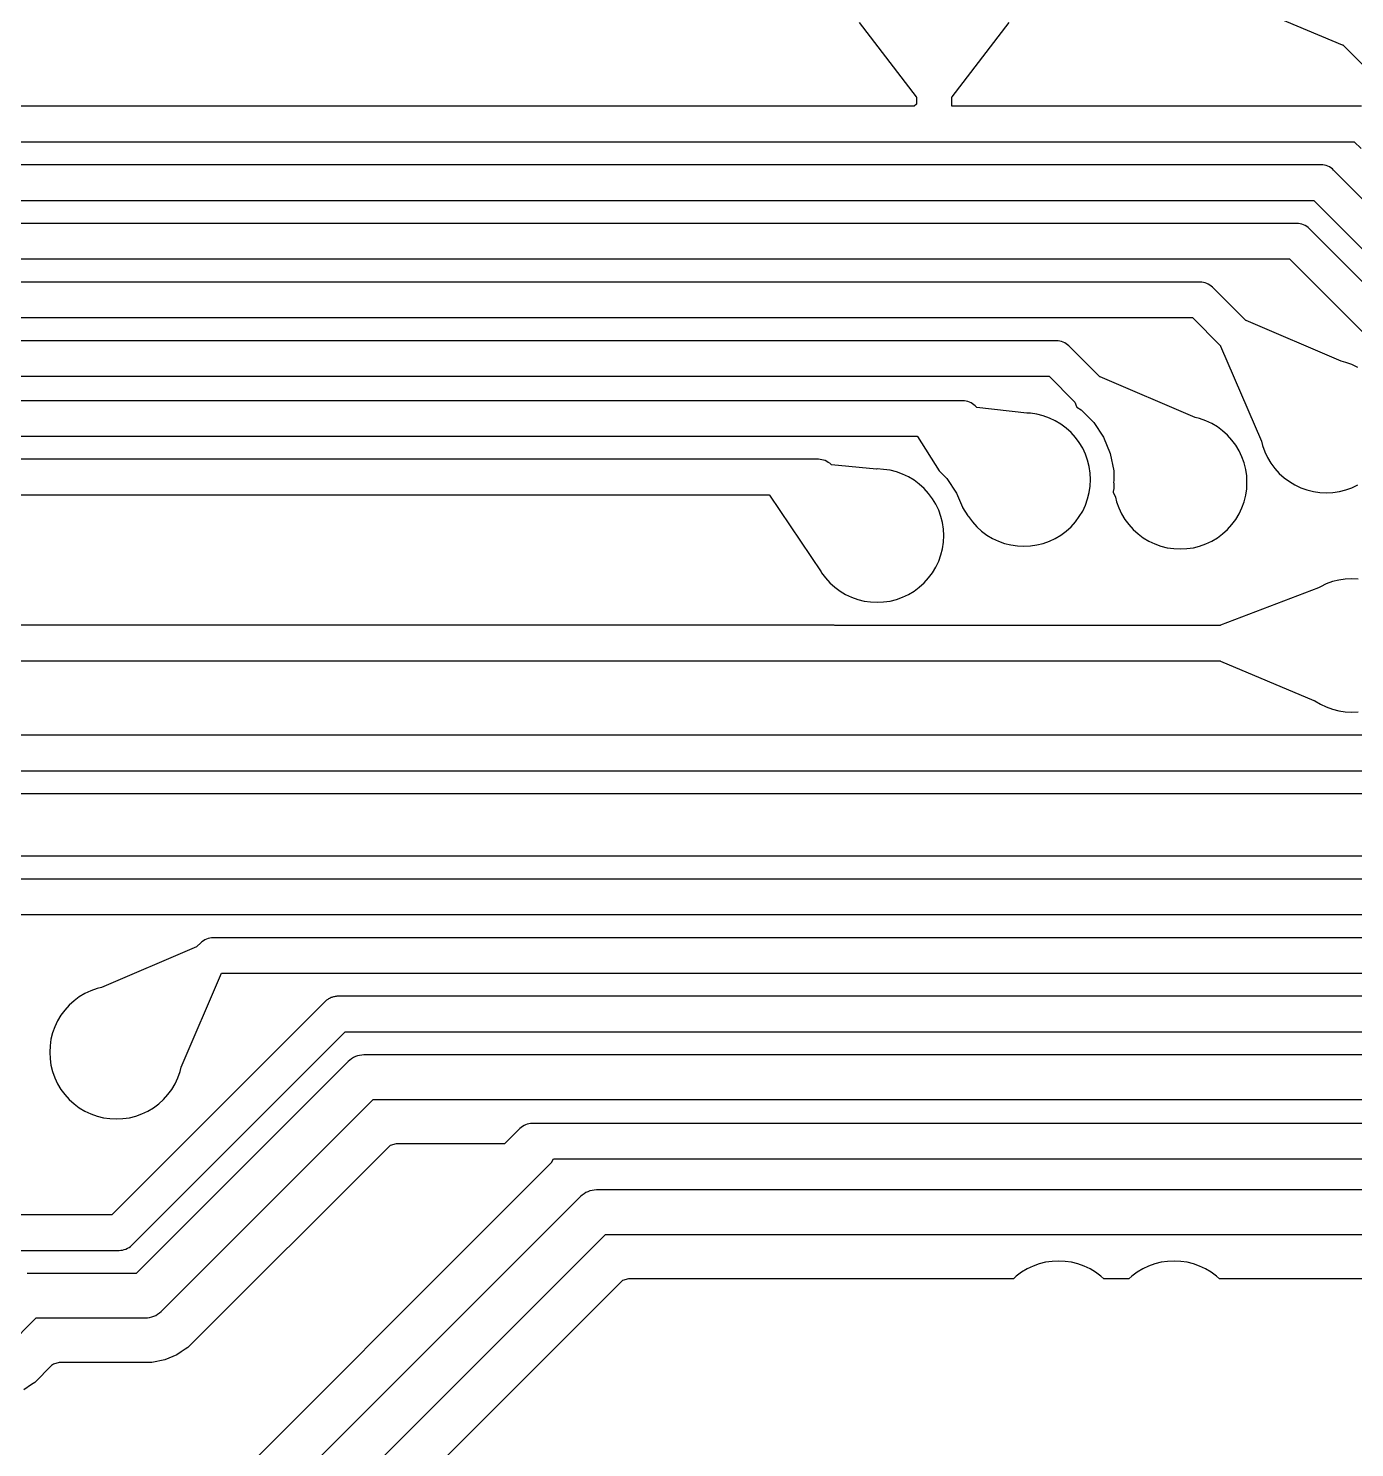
# Model space of a CAD drawing. Header units: metres. Extents: x 0.3 to 99.7, y 0.3 to 59.7.
# Drawn here: x 50.61 to 65.53, y 21.55 to 37.53 of the extents above; entities that cross this region are included whole.
import ezdxf

# ---------------------------------------------------------------- set-up
doc = ezdxf.new("R2010")
doc.units = ezdxf.units.M

msp = doc.modelspace()

# ---------------------------------------------------------------- linework, layer by layer
for points in [[(64.255, 37.818), (65.392, 37.341), (65.396, 37.341), (65.396, 37.341), (65.396, 37.341), (65.396, 37.341), (65.396, 37.341), (65.396, 37.341), (65.396, 37.341), (65.396, 37.341), (65.396, 37.341), (65.396, 37.341), (65.396, 37.341), (65.396, 37.341), (65.396, 37.341), (65.396, 37.341), (65.396, 37.341), (65.396, 37.341), (65.396, 37.341), (65.396, 37.341), (65.879, 36.859)], [(59.956, 37.593), (60.596, 36.755), (60.6, 36.753), (60.6, 36.753), (60.6, 36.753), (60.6, 36.753), (60.6, 36.753), (60.6, 36.753), (60.6, 36.753), (60.6, 36.753), (60.6, 36.753), (60.6, 36.753), (60.6, 36.753), (60.6, 36.753), (60.6, 36.753), (60.6, 36.753), (60.6, 36.753), (60.6, 36.753), (60.6, 36.753), (60.6, 36.753), (60.6, 36.753), (60.6, 36.753), (60.6, 36.753), (60.6, 36.753), (60.6, 36.753), (60.6, 36.753), (60.6, 36.673), (60.6, 36.673), (60.6, 36.673), (60.6, 36.673), (60.6, 36.673), (60.6, 36.673), (60.6, 36.673), (60.6, 36.673), (60.6, 36.673), (60.6, 36.673), (60.6, 36.673), (60.6, 36.673), (60.6, 36.673), (60.6, 36.673), (60.6, 36.673), (60.6, 36.673), (60.6, 36.673), (60.6, 36.673), (60.577, 36.65), (60.577, 36.65), (60.577, 36.65), (60.577, 36.65), (60.577, 36.65), (60.577, 36.65), (60.577, 36.65), (60.577, 36.65), (60.577, 36.65), (60.577, 36.65), (60.577, 36.65), (60.577, 36.65), (60.577, 36.65), (60.577, 36.65), (60.577, 36.65), (60.577, 36.65), (60.577, 36.65), (60.577, 36.65), (50.033, 36.65)], [(65.609, 36.65), (61, 36.65), (61, 36.65), (61, 36.65), (61, 36.65), (61, 36.65), (61, 36.65), (61, 36.65), (61, 36.65), (61, 36.65), (61, 36.65), (61, 36.65), (61, 36.65), (61, 36.65), (61, 36.65), (61, 36.65), (61, 36.65), (61, 36.65), (61, 36.65), (61, 36.65), (61, 36.65), (61, 36.65), (61, 36.65), (61, 36.65), (61, 36.65), (61, 36.65), (61, 36.65), (61, 36.65), (61, 36.65), (61, 36.65), (61, 36.65), (61, 36.65), (61, 36.65), (61, 36.65), (61, 36.65), (61, 36.752), (61, 36.752), (61, 36.752), (61, 36.752), (61, 36.752), (61, 36.752), (61, 36.752), (61, 36.752), (61, 36.752), (61, 36.752), (61, 36.752), (61, 36.752), (61, 36.752), (61, 36.752), (61, 36.752), (61, 36.752), (61, 36.752), (61, 36.752), (61, 36.752), (61, 36.752), (61, 36.752), (61, 36.752), (61, 36.752), (61, 36.752), (61, 36.752), (61, 36.752), (61.002, 36.753), (61.004, 36.755), (61.644, 37.593)], [(49.95, 36.25), (65.526, 36.25), (65.526, 36.25), (65.526, 36.25), (65.526, 36.25), (65.526, 36.25), (65.526, 36.25), (65.526, 36.25), (65.526, 36.25), (65.526, 36.25), (65.526, 36.25), (65.526, 36.25), (65.526, 36.25), (65.526, 36.25), (65.526, 36.25), (65.526, 36.25), (65.526, 36.25), (65.526, 36.25), (65.526, 36.25), (65.604, 36.172)], [(68.145, 33.081), (65.294, 35.931), (65.28, 35.945), (65.264, 35.956), (65.247, 35.966), (65.229, 35.975), (65.211, 35.981), (65.192, 35.986), (65.172, 35.989), (65.153, 35.99), (48.453, 35.99)], [(48.37, 35.59), (65.07, 35.59), (65.07, 35.59), (65.07, 35.59), (65.07, 35.59), (65.07, 35.59), (65.07, 35.59), (65.07, 35.59), (65.07, 35.59), (65.07, 35.59), (65.07, 35.59), (65.07, 35.59), (65.07, 35.59), (65.07, 35.59), (65.07, 35.59), (65.07, 35.59), (65.07, 35.59), (65.07, 35.59), (65.07, 35.59), (67.804, 32.856)], [(66.863, 33.429), (65.021, 35.271), (65.006, 35.285), (64.991, 35.296), (64.974, 35.306), (64.956, 35.315), (64.937, 35.321), (64.918, 35.326), (64.899, 35.329), (64.879, 35.33), (46.573, 35.33)], [(46.49, 34.93), (64.797, 34.93), (64.797, 34.93), (64.797, 34.93), (64.797, 34.93), (64.797, 34.93), (64.797, 34.93), (64.797, 34.93), (64.797, 34.93), (64.797, 34.93), (64.797, 34.93), (64.797, 34.93), (64.797, 34.93), (64.797, 34.93), (64.797, 34.93), (64.797, 34.93), (64.797, 34.93), (64.797, 34.93), (64.797, 34.93), (66.522, 33.205)], [(65.38, 33.778), (65.38, 33.778), (65.38, 33.778), (65.38, 33.778), (65.38, 33.778), (65.38, 33.778), (64.31, 34.236), (64.306, 34.237), (64.306, 34.237), (64.306, 34.237), (64.306, 34.237), (64.306, 34.237), (64.306, 34.237), (64.306, 34.237), (64.306, 34.237), (64.306, 34.237), (64.306, 34.237), (64.306, 34.237), (64.306, 34.237), (64.306, 34.237), (64.306, 34.237), (64.306, 34.237), (64.306, 34.237), (64.306, 34.237), (64.306, 34.237), (63.931, 34.611), (63.917, 34.625), (63.901, 34.636), (63.884, 34.646), (63.866, 34.655), (63.848, 34.661), (63.829, 34.666), (63.81, 34.669), (63.79, 34.67), (45.646, 34.67)], [(45.564, 34.27), (63.707, 34.27), (63.707, 34.27), (63.707, 34.27), (63.707, 34.27), (63.707, 34.27), (63.707, 34.27), (63.707, 34.27), (63.707, 34.27), (63.707, 34.27), (63.707, 34.27), (63.707, 34.27), (63.707, 34.27), (63.707, 34.27), (63.707, 34.27), (63.707, 34.27), (63.707, 34.27), (63.707, 34.27), (63.707, 34.27), (64.023, 33.954), (64.023, 33.954), (64.023, 33.954), (64.023, 33.954), (64.023, 33.954), (64.023, 33.954), (64.023, 33.954), (64.023, 33.954), (64.023, 33.954), (64.023, 33.954), (64.023, 33.954), (64.023, 33.954), (64.023, 33.954), (64.023, 33.954), (64.023, 33.954), (64.023, 33.954), (64.023, 33.954), (64.023, 33.954), (64.023, 33.954), (64.023, 33.954), (64.023, 33.954), (64.023, 33.954), (64.023, 33.954), (64.023, 33.954), (64.023, 33.954), (64.023, 33.954), (64.022, 33.954), (64.023, 33.949), (64.482, 32.879), (64.482, 32.879), (64.482, 32.879), (64.482, 32.879), (64.482, 32.879), (64.482, 32.879), (64.494, 32.83), (64.519, 32.761), (64.551, 32.694), (64.589, 32.631), (64.632, 32.572), (64.682, 32.517), (64.736, 32.468), (64.796, 32.424), (64.859, 32.386), (64.925, 32.355), (64.994, 32.33), (65.066, 32.312), (65.139, 32.301), (65.212, 32.298), (65.286, 32.301), (65.359, 32.312), (65.43, 32.33), (65.499, 32.355), (65.566, 32.386)], [(63.738, 33.146), (63.738, 33.146), (63.738, 33.146), (63.738, 33.146), (63.738, 33.146), (63.738, 33.146), (62.668, 33.605), (62.664, 33.605), (62.664, 33.605), (62.664, 33.605), (62.664, 33.605), (62.664, 33.605), (62.664, 33.605), (62.664, 33.605), (62.664, 33.605), (62.664, 33.605), (62.664, 33.605), (62.664, 33.605), (62.664, 33.605), (62.664, 33.605), (62.664, 33.605), (62.664, 33.605), (62.664, 33.605), (62.664, 33.605), (62.664, 33.605), (62.317, 33.951), (62.302, 33.965), (62.287, 33.976), (62.27, 33.986), (62.252, 33.995), (62.234, 34.001), (62.214, 34.006), (62.195, 34.009), (62.175, 34.01), (45.373, 34.01)], [(65.566, 33.709), (65.499, 33.741), (65.43, 33.765), (65.38, 33.778)], [(45.29, 33.61), (62.093, 33.61), (62.093, 33.61), (62.093, 33.61), (62.093, 33.61), (62.093, 33.61), (62.093, 33.61), (62.093, 33.61), (62.093, 33.61), (62.093, 33.61), (62.093, 33.61), (62.093, 33.61), (62.093, 33.61), (62.093, 33.61), (62.093, 33.61), (62.093, 33.61), (62.093, 33.61), (62.093, 33.61), (62.093, 33.61), (62.38, 33.323), (62.38, 33.323), (62.38, 33.323), (62.38, 33.323), (62.38, 33.323), (62.38, 33.323), (62.38, 33.323), (62.38, 33.323), (62.38, 33.323), (62.38, 33.323), (62.38, 33.323), (62.38, 33.323), (62.38, 33.323), (62.38, 33.323), (62.38, 33.323), (62.38, 33.323), (62.38, 33.323), (62.38, 33.323), (62.38, 33.323), (62.38, 33.323), (62.38, 33.323), (62.38, 33.323), (62.38, 33.323), (62.38, 33.323), (62.38, 33.323), (62.38, 33.323), (62.38, 33.322), (62.381, 33.318), (62.402, 33.268), (62.406, 33.263), (62.454, 33.231), (62.454, 33.231), (62.454, 33.231), (62.454, 33.231), (62.454, 33.231), (62.454, 33.231), (62.454, 33.231), (62.454, 33.231), (62.595, 33.091), (62.595, 33.091), (62.595, 33.091), (62.595, 33.091), (62.595, 33.091), (62.595, 33.091), (62.595, 33.091), (62.595, 33.091), (62.705, 32.925), (62.705, 32.925), (62.705, 32.925), (62.705, 32.925), (62.705, 32.925), (62.705, 32.925), (62.705, 32.925), (62.705, 32.925), (62.781, 32.741), (62.781, 32.741), (62.781, 32.741), (62.781, 32.741), (62.781, 32.741), (62.781, 32.741), (62.82, 32.546), (62.82, 32.546), (62.82, 32.546), (62.82, 32.546), (62.82, 32.546), (62.82, 32.546), (62.82, 32.431), (62.82, 32.431), (62.82, 32.431), (62.82, 32.431), (62.819, 32.416), (62.82, 32.4), (62.82, 32.4), (62.82, 32.4), (62.82, 32.4), (62.82, 32.347), (62.82, 32.347), (62.82, 32.347), (62.82, 32.347), (62.82, 32.347), (62.82, 32.347), (62.814, 32.313), (62.814, 32.306), (62.839, 32.248), (62.839, 32.248), (62.839, 32.248), (62.839, 32.248), (62.839, 32.248), (62.839, 32.248), (62.852, 32.198), (62.877, 32.129), (62.908, 32.062), (62.946, 31.999), (62.99, 31.94), (63.039, 31.886), (63.094, 31.836), (63.153, 31.792), (63.216, 31.754), (63.282, 31.723), (63.352, 31.698), (63.423, 31.68), (63.496, 31.67), (63.569, 31.666), (63.643, 31.67), (63.716, 31.68), (63.787, 31.698), (63.857, 31.723), (63.923, 31.754), (63.986, 31.792), (64.045, 31.836), (64.1, 31.886), (64.149, 31.94), (64.193, 31.999), (64.231, 32.062), (64.262, 32.129), (64.287, 32.198), (64.305, 32.27), (64.316, 32.342), (64.319, 32.416), (64.316, 32.489), (64.305, 32.562), (64.287, 32.634), (64.262, 32.703), (64.231, 32.769), (64.193, 32.833), (64.149, 32.892), (64.1, 32.946), (64.045, 32.996), (63.986, 33.04), (63.923, 33.077), (63.857, 33.109), (63.787, 33.134), (63.738, 33.146)], [(45.032, 32.935), (60.61, 32.935), (60.61, 32.935), (60.61, 32.935), (60.61, 32.935), (60.61, 32.935), (60.61, 32.935), (60.61, 32.935), (60.61, 32.935), (60.61, 32.935), (60.61, 32.935), (60.61, 32.935), (60.61, 32.935), (60.61, 32.935), (60.61, 32.935), (60.61, 32.935), (60.61, 32.935), (60.61, 32.935), (60.61, 32.935), (60.61, 32.935), (60.61, 32.935), (60.61, 32.935), (60.61, 32.935), (60.61, 32.935), (60.61, 32.935), (60.61, 32.935), (60.61, 32.935), (60.61, 32.935), (60.61, 32.935), (60.611, 32.932), (60.858, 32.544), (60.86, 32.542), (60.943, 32.46), (60.943, 32.46), (60.943, 32.46), (60.943, 32.46), (60.943, 32.46), (60.943, 32.46), (60.943, 32.46), (60.943, 32.46), (61.053, 32.294), (61.053, 32.294), (61.053, 32.294), (61.053, 32.294), (61.053, 32.294), (61.053, 32.294), (61.053, 32.294), (61.053, 32.294), (61.053, 32.294), (61.053, 32.294), (61.053, 32.294), (61.064, 32.269), (61.119, 32.136), (61.12, 32.134), (61.18, 32.04), (61.18, 32.039), (61.18, 32.039), (61.18, 32.039), (61.18, 32.039), (61.18, 32.039), (61.18, 32.039), (61.18, 32.039), (61.18, 32.039), (61.18, 32.039), (61.18, 32.039), (61.186, 32.03), (61.23, 31.971), (61.279, 31.916), (61.334, 31.867), (61.393, 31.823), (61.456, 31.785), (61.523, 31.754), (61.592, 31.729), (61.663, 31.711), (61.736, 31.7), (61.81, 31.696), (61.883, 31.7), (61.956, 31.711), (62.027, 31.729), (62.097, 31.754), (62.163, 31.785), (62.226, 31.823), (62.286, 31.867), (62.34, 31.916), (62.39, 31.971), (62.433, 32.03), (62.471, 32.093), (62.503, 32.159), (62.527, 32.229), (62.545, 32.3), (62.556, 32.373), (62.56, 32.446), (62.556, 32.52), (62.545, 32.593), (62.527, 32.664), (62.503, 32.733), (62.471, 32.8), (62.433, 32.863), (62.39, 32.922), (62.34, 32.977), (62.286, 33.026), (62.226, 33.07), (62.163, 33.108), (62.097, 33.139), (62.027, 33.164), (61.956, 33.182), (61.883, 33.193), (61.844, 33.195), (61.844, 33.195), (61.844, 33.195), (61.844, 33.195), (61.28, 33.259), (61.28, 33.259), (61.28, 33.259), (61.28, 33.259), (61.28, 33.259), (61.28, 33.259), (61.28, 33.259), (61.28, 33.259), (61.28, 33.259), (61.28, 33.259), (61.28, 33.259), (61.28, 33.259), (61.28, 33.259), (61.28, 33.259), (61.28, 33.259), (61.28, 33.259), (61.263, 33.277)], [(61.263, 33.277), (61.248, 33.29), (61.232, 33.301), (61.215, 33.312), (61.198, 33.32), (61.179, 33.327), (61.16, 33.331), (61.141, 33.334), (61.121, 33.335), (45.115, 33.335)], [(44.758, 32.275), (58.946, 32.275), (58.946, 32.275), (58.946, 32.275), (58.946, 32.275), (58.946, 32.275), (58.946, 32.275), (58.946, 32.275), (58.946, 32.275), (58.946, 32.275), (58.946, 32.275), (58.946, 32.275), (58.946, 32.275), (58.946, 32.275), (58.946, 32.275), (58.946, 32.275), (58.946, 32.275), (58.946, 32.275), (58.946, 32.275), (58.946, 32.275), (58.946, 32.275), (58.946, 32.275), (58.946, 32.275), (58.946, 32.275), (58.946, 32.275), (58.946, 32.275), (58.946, 32.275), (58.946, 32.275), (58.946, 32.275), (58.947, 32.272), (59.528, 31.409), (59.529, 31.408), (59.529, 31.408), (59.529, 31.408), (59.529, 31.408), (59.529, 31.408), (59.529, 31.408), (59.529, 31.408), (59.529, 31.408), (59.529, 31.408), (59.529, 31.408), (59.529, 31.408), (59.529, 31.408), (59.534, 31.399), (59.578, 31.34), (59.627, 31.285), (59.682, 31.236), (59.741, 31.192), (59.804, 31.154), (59.871, 31.123), (59.94, 31.098), (60.011, 31.08), (60.084, 31.069), (60.158, 31.066), (60.231, 31.069), (60.304, 31.08), (60.375, 31.098), (60.445, 31.123), (60.511, 31.154), (60.574, 31.192), (60.633, 31.236), (60.688, 31.285), (60.737, 31.34), (60.781, 31.399), (60.819, 31.462), (60.851, 31.529), (60.875, 31.598), (60.893, 31.669), (60.904, 31.742), (60.908, 31.816), (60.904, 31.889), (60.893, 31.962), (60.875, 32.033), (60.851, 32.103), (60.819, 32.169), (60.781, 32.232), (60.737, 32.291), (60.688, 32.346), (60.633, 32.395), (60.574, 32.439), (60.511, 32.477), (60.445, 32.509), (60.375, 32.533), (60.304, 32.551), (60.231, 32.562), (60.158, 32.566), (60.15, 32.565), (60.15, 32.565), (60.15, 32.565), (60.15, 32.565), (59.645, 32.611), (59.645, 32.611), (59.645, 32.611), (59.645, 32.611), (59.645, 32.611), (59.645, 32.611), (59.645, 32.611), (59.645, 32.611), (59.645, 32.611), (59.645, 32.611), (59.645, 32.611), (59.645, 32.611), (59.645, 32.611), (59.645, 32.611), (59.645, 32.611), (59.645, 32.611), (59.64, 32.617)], [(59.64, 32.617), (59.625, 32.63), (59.609, 32.641), (59.592, 32.652), (59.575, 32.66), (59.556, 32.667), (59.537, 32.671), (59.518, 32.674), (59.498, 32.675), (44.841, 32.675)], [(65.572, 31.326), (65.498, 31.33), (65.425, 31.326), (65.352, 31.316), (65.28, 31.298), (65.211, 31.273), (65.145, 31.241), (65.123, 31.228), (65.123, 31.228), (65.123, 31.228), (65.123, 31.228), (65.123, 31.228), (65.123, 31.228), (64.02, 30.809), (64.017, 30.806), (64.017, 30.806), (64.017, 30.806), (64.017, 30.806), (64.017, 30.806), (64.017, 30.806), (64.017, 30.806), (64.017, 30.806), (64.017, 30.806), (64.017, 30.806), (64.017, 30.806), (64.017, 30.806), (64.017, 30.806), (64.017, 30.806), (64.017, 30.806), (64.017, 30.806), (64.017, 30.806), (64.017, 30.806), (59.681, 30.806), (59.681, 30.806), (59.681, 30.806), (59.681, 30.806), (59.681, 30.806), (59.681, 30.806), (59.674, 30.807), (59.654, 30.808), (49.539, 30.808)], [(48.892, 30.408), (59.629, 30.408), (59.629, 30.408), (59.629, 30.408), (59.629, 30.408), (59.629, 30.408), (59.629, 30.408), (59.637, 30.407), (59.656, 30.406), (64.016, 30.406), (64.016, 30.406), (64.016, 30.406), (64.016, 30.406), (64.016, 30.406), (64.016, 30.406), (64.016, 30.406), (64.016, 30.406), (64.016, 30.406), (64.016, 30.406), (64.016, 30.406), (64.016, 30.406), (64.016, 30.406), (64.016, 30.406), (64.016, 30.406), (64.016, 30.406), (64.016, 30.406), (64.016, 30.406), (64.016, 30.406), (64.016, 30.406), (64.016, 30.406), (64.016, 30.406), (64.016, 30.406), (64.016, 30.406), (64.016, 30.406), (64.016, 30.406), (64.016, 30.405), (64.02, 30.403), (65.073, 29.96), (65.077, 29.96)], [(65.077, 29.96), (65.077, 29.96), (65.077, 29.96), (65.077, 29.96), (65.077, 29.96), (65.077, 29.96), (65.077, 29.96), (65.077, 29.96), (65.077, 29.96), (65.077, 29.96), (65.077, 29.96), (65.077, 29.96), (65.077, 29.96), (65.077, 29.96), (65.082, 29.956), (65.145, 29.919), (65.211, 29.887), (65.28, 29.862), (65.352, 29.844), (65.425, 29.834), (65.498, 29.83), (65.572, 29.834)], [(68.425, 29.57), (48.175, 29.57)], [(48.092, 29.17), (68.508, 29.17)], [(68.699, 28.91), (47.901, 28.91)], [(47.756, 28.21), (68.844, 28.21)], [(69.096, 27.95), (47.504, 27.95)], [(47.421, 27.55), (69.179, 27.55)], [(69.37, 27.29), (52.69, 27.29), (52.67, 27.289), (52.651, 27.286), (52.632, 27.281), (52.613, 27.275), (52.596, 27.266), (52.579, 27.256), (52.563, 27.245), (52.549, 27.231), (52.507, 27.19), (52.507, 27.19), (52.507, 27.19), (52.507, 27.19), (52.507, 27.19), (52.507, 27.19), (52.507, 27.19), (52.507, 27.19), (52.507, 27.19), (52.507, 27.19), (52.507, 27.19), (52.507, 27.19), (52.507, 27.19), (52.507, 27.19), (52.507, 27.19), (52.507, 27.19), (52.507, 27.19), (52.507, 27.19), (52.507, 27.19), (52.507, 27.19), (52.507, 27.19), (52.507, 27.19), (52.507, 27.19), (52.507, 27.19), (52.507, 27.19), (52.507, 27.19), (52.506, 27.19), (52.502, 27.189), (51.432, 26.73), (51.432, 26.73), (51.432, 26.73), (51.432, 26.73), (51.432, 26.73), (51.432, 26.73), (51.382, 26.718), (51.313, 26.693), (51.246, 26.661), (51.183, 26.624), (51.124, 26.58), (51.07, 26.53), (51.02, 26.476), (50.976, 26.417), (50.939, 26.354), (50.907, 26.287), (50.882, 26.218), (50.864, 26.146), (50.854, 26.074), (50.85, 26), (50.854, 25.926), (50.864, 25.854), (50.882, 25.782), (50.907, 25.713), (50.939, 25.646), (50.976, 25.583), (51.02, 25.524), (51.07, 25.47), (51.124, 25.42), (51.183, 25.376), (51.246, 25.339), (51.313, 25.307), (51.382, 25.282), (51.454, 25.264), (51.526, 25.254), (51.6, 25.25), (51.674, 25.254), (51.746, 25.264), (51.818, 25.282), (51.887, 25.307), (51.954, 25.339), (52.017, 25.376), (52.076, 25.42), (52.13, 25.47), (52.18, 25.524), (52.224, 25.583), (52.261, 25.646), (52.293, 25.713), (52.318, 25.782), (52.33, 25.832), (52.33, 25.832), (52.33, 25.832), (52.33, 25.832), (52.33, 25.832), (52.33, 25.832), (52.784, 26.89), (52.784, 26.89), (52.784, 26.89), (52.784, 26.89), (52.784, 26.89), (52.784, 26.89), (52.784, 26.89), (52.784, 26.89), (52.784, 26.89), (52.784, 26.89), (52.784, 26.89), (52.784, 26.89), (52.784, 26.89), (52.784, 26.89), (52.784, 26.89), (52.784, 26.89), (52.784, 26.89), (52.784, 26.89), (52.784, 26.89), (52.784, 26.89), (52.784, 26.89), (52.784, 26.89), (52.784, 26.89), (52.784, 26.89), (52.784, 26.89), (52.784, 26.89), (69.453, 26.89)], [(69.643, 26.63), (54.091, 26.63), (54.082, 26.63), (54.072, 26.629), (54.072, 26.629), (54.072, 26.629), (54.072, 26.629), (54.072, 26.629), (54.072, 26.629), (54.062, 26.628), (54.052, 26.626), (54.052, 26.626), (54.052, 26.626), (54.052, 26.626), (54.052, 26.626), (54.052, 26.626), (54.043, 26.624), (54.033, 26.621), (54.033, 26.621), (54.033, 26.621), (54.033, 26.621), (54.033, 26.621), (54.033, 26.621), (54.024, 26.618), (54.015, 26.615), (54.015, 26.615), (54.015, 26.615), (54.015, 26.615), (54.015, 26.615), (54.015, 26.615), (54.006, 26.611), (53.997, 26.606), (53.997, 26.606), (53.997, 26.606), (53.997, 26.606), (53.997, 26.606), (53.997, 26.606), (53.988, 26.601), (53.98, 26.596), (53.98, 26.596), (53.98, 26.596), (53.98, 26.596), (53.98, 26.596), (53.98, 26.596), (53.972, 26.59), (53.964, 26.585), (53.964, 26.585), (53.964, 26.585), (53.964, 26.585), (53.964, 26.585), (53.964, 26.585), (53.957, 26.578), (53.95, 26.571), (51.548, 24.17), (51.548, 24.17), (51.548, 24.17), (51.548, 24.17), (51.548, 24.17), (51.548, 24.17), (51.548, 24.17), (51.548, 24.17), (51.548, 24.17), (51.548, 24.17), (51.548, 24.17), (51.548, 24.17), (51.548, 24.17), (51.548, 24.17), (51.548, 24.17), (51.548, 24.17), (51.548, 24.17), (51.548, 24.17), (50.301, 24.17)], [(50.384, 23.77), (51.631, 23.77), (51.651, 23.771), (51.67, 23.774), (51.689, 23.779), (51.708, 23.785), (51.726, 23.794), (51.742, 23.804), (51.758, 23.815), (51.773, 23.829), (54.174, 26.23), (54.174, 26.23), (54.174, 26.23), (54.174, 26.23), (54.174, 26.23), (54.174, 26.23), (54.174, 26.23), (54.174, 26.23), (54.174, 26.23), (54.174, 26.23), (54.174, 26.23), (54.174, 26.23), (54.174, 26.23), (54.174, 26.23), (54.174, 26.23), (54.174, 26.23), (54.174, 26.23), (54.174, 26.23), (69.726, 26.23)], [(69.916, 25.97), (54.385, 25.97), (54.361, 25.969), (54.336, 25.965), (54.313, 25.959), (54.29, 25.951), (54.267, 25.941), (54.246, 25.928), (54.227, 25.913), (54.208, 25.897), (51.822, 23.51), (51.822, 23.51), (51.822, 23.51), (51.822, 23.51), (51.822, 23.51), (51.822, 23.51), (51.822, 23.51), (51.822, 23.51), (51.822, 23.51), (51.822, 23.51), (51.822, 23.51), (51.822, 23.51), (51.822, 23.51), (51.822, 23.51), (51.822, 23.51), (51.822, 23.51), (51.822, 23.51), (51.822, 23.51), (50.596, 23.51)], [(50.379, 22.69), (50.699, 23.01), (50.699, 23.01), (50.699, 23.01), (50.699, 23.01), (50.699, 23.01), (50.699, 23.01), (50.699, 23.01), (50.699, 23.01), (50.699, 23.01), (50.699, 23.01), (50.699, 23.01), (50.699, 23.01), (50.699, 23.01), (50.699, 23.01), (50.699, 23.01), (50.699, 23.01), (50.699, 23.01), (50.699, 23.01), (51.925, 23.01), (51.95, 23.011), (51.974, 23.015), (51.998, 23.021), (52.021, 23.029), (52.043, 23.039), (52.064, 23.052), (52.084, 23.067), (52.102, 23.083), (54.489, 25.47), (54.489, 25.47), (54.489, 25.47), (54.489, 25.47), (54.489, 25.47), (54.489, 25.47), (54.489, 25.47), (54.489, 25.47), (54.489, 25.47), (54.489, 25.47), (54.489, 25.47), (54.489, 25.47), (54.489, 25.47), (54.489, 25.47), (54.489, 25.47), (54.489, 25.47), (54.489, 25.47), (54.489, 25.47), (70.02, 25.47)], [(70.561, 25.2), (56.28, 25.2), (56.26, 25.199), (56.241, 25.196), (56.222, 25.191), (56.203, 25.185), (56.186, 25.176), (56.169, 25.166), (56.153, 25.155), (56.139, 25.141), (55.967, 24.969), (55.967, 24.969), (55.967, 24.969), (55.967, 24.969), (55.967, 24.969), (55.967, 24.969), (55.967, 24.969), (55.967, 24.969), (55.967, 24.969), (55.967, 24.969), (55.967, 24.969), (55.967, 24.969), (55.967, 24.969), (55.967, 24.969), (55.967, 24.969), (55.967, 24.969), (55.967, 24.969), (55.967, 24.969), (54.748, 24.969), (54.68, 24.95), (54.66, 24.933), (52.404, 22.677), (52.404, 22.677), (52.404, 22.677), (52.404, 22.677), (52.404, 22.677), (52.404, 22.677), (52.374, 22.657), (52.33, 22.628), (52.281, 22.595), (52.281, 22.595), (52.281, 22.595), (52.281, 22.595), (52.281, 22.595), (52.281, 22.595), (52.281, 22.595), (52.281, 22.595), (52.281, 22.595), (52.281, 22.595), (52.281, 22.595), (52.281, 22.595), (52.281, 22.595), (52.281, 22.595), (52.281, 22.595), (52.281, 22.595), (52.281, 22.595), (52.281, 22.595), (52.281, 22.595), (52.281, 22.595), (52.281, 22.595), (52.281, 22.595), (52.281, 22.595), (52.281, 22.595), (52.281, 22.595), (52.281, 22.595), (52.281, 22.595), (52.144, 22.538), (52.144, 22.538), (52.144, 22.538), (52.144, 22.538), (52.144, 22.538), (52.144, 22.538), (52.144, 22.538), (52.144, 22.538), (52.144, 22.538), (52.144, 22.538), (52.144, 22.538), (52.144, 22.538), (52.144, 22.538), (52.144, 22.538), (52.144, 22.538), (52.144, 22.538), (52.144, 22.538), (52.144, 22.538), (52.144, 22.538), (52.144, 22.538), (52.144, 22.538), (52.144, 22.538), (52.144, 22.538), (52.144, 22.538), (52.144, 22.538), (52.144, 22.538), (52.144, 22.538), (52.144, 22.538), (52.144, 22.538), (51.999, 22.509), (51.999, 22.509), (51.999, 22.509), (51.999, 22.509), (51.999, 22.509), (51.999, 22.509), (50.958, 22.509), (50.891, 22.49), (50.87, 22.473), (50.681, 22.284), (50.681, 22.284), (50.681, 22.284), (50.681, 22.284), (50.681, 22.284), (50.681, 22.284), (50.681, 22.284), (50.645, 22.26), (50.645, 22.26), (50.645, 22.26), (50.645, 22.26), (50.645, 22.26), (50.645, 22.26), (50.645, 22.26), (50.645, 22.26), (50.645, 22.26), (50.645, 22.26), (50.645, 22.26), (50.645, 22.26), (50.645, 22.26), (50.645, 22.26), (50.645, 22.26), (50.645, 22.26), (50.645, 22.26), (50.645, 22.26), (50.645, 22.26), (50.645, 22.26), (50.645, 22.26), (50.645, 22.26), (50.645, 22.26), (50.645, 22.26), (50.645, 22.26), (50.645, 22.26), (50.645, 22.26), (50.645, 22.26), (50.645, 22.26), (50.645, 22.26), (50.645, 22.26), (50.645, 22.26), (50.645, 22.26), (50.645, 22.26), (50.645, 22.26), (50.645, 22.26), (50.645, 22.26), (50.645, 22.26), (50.645, 22.26), (50.645, 22.26), (50.645, 22.26), (50.645, 22.26), (50.645, 22.26), (50.645, 22.26), (50.645, 22.26), (50.645, 22.26), (50.645, 22.26), (50.645, 22.26), (50.645, 22.26), (50.645, 22.26), (50.645, 22.26), (50.645, 22.26), (50.645, 22.26), (50.645, 22.26), (50.645, 22.26), (50.558, 22.202)], [(52.29, 20.551), (56.496, 24.758), (56.519, 24.8), (56.519, 24.8), (56.519, 24.8), (56.519, 24.8), (56.519, 24.8), (56.519, 24.8), (56.519, 24.8), (56.519, 24.8), (56.519, 24.8), (56.519, 24.8), (56.519, 24.8), (56.519, 24.8), (56.519, 24.8), (56.519, 24.8), (56.519, 24.8), (56.519, 24.8), (56.519, 24.8), (56.519, 24.8), (56.519, 24.8), (56.519, 24.8), (56.519, 24.8), (56.519, 24.8), (56.519, 24.8), (56.519, 24.8), (72.75, 24.8)], [(73.409, 24.45), (57, 24.45), (56.975, 24.449), (56.951, 24.445), (56.927, 24.439), (56.904, 24.431), (56.882, 24.421), (56.861, 24.408), (56.841, 24.393), (56.823, 24.377), (52.461, 20.014)], [(52.741, 19.587), (57.104, 23.95), (57.104, 23.95), (57.104, 23.95), (57.104, 23.95), (57.104, 23.95), (57.104, 23.95), (57.104, 23.95), (57.104, 23.95), (57.104, 23.95), (57.104, 23.95), (57.104, 23.95), (57.104, 23.95), (57.104, 23.95), (57.104, 23.95), (57.104, 23.95), (57.104, 23.95), (57.104, 23.95), (57.104, 23.95), (73.512, 23.95)], [(73.586, 23.449), (64.009, 23.449), (64.009, 23.449), (64.009, 23.449), (64.009, 23.449), (64.009, 23.449), (64.009, 23.449), (64.009, 23.449), (64.009, 23.449), (64.009, 23.449), (64.009, 23.449), (64.009, 23.449), (64.009, 23.449), (64.009, 23.449), (64.009, 23.449), (64.009, 23.449), (64.009, 23.449), (63.976, 23.48), (63.917, 23.524), (63.854, 23.561), (63.787, 23.593), (63.718, 23.618), (63.646, 23.636), (63.574, 23.646), (63.5, 23.65), (63.426, 23.646), (63.354, 23.636), (63.282, 23.618), (63.213, 23.593), (63.146, 23.561), (63.083, 23.524), (63.024, 23.48), (62.991, 23.449), (62.991, 23.449), (62.991, 23.449), (62.991, 23.449), (62.991, 23.449), (62.991, 23.449), (62.991, 23.449), (62.991, 23.449), (62.991, 23.449), (62.991, 23.449), (62.991, 23.449), (62.991, 23.449), (62.991, 23.449), (62.991, 23.449), (62.991, 23.449), (62.991, 23.449), (62.709, 23.449), (62.709, 23.449), (62.709, 23.449), (62.709, 23.449), (62.709, 23.449), (62.709, 23.449), (62.709, 23.449), (62.709, 23.449), (62.709, 23.449), (62.709, 23.449), (62.709, 23.449), (62.709, 23.449), (62.709, 23.449), (62.709, 23.449), (62.709, 23.449), (62.709, 23.449), (62.676, 23.48), (62.617, 23.524), (62.554, 23.561), (62.487, 23.593), (62.418, 23.618), (62.346, 23.636), (62.274, 23.646), (62.2, 23.65), (62.126, 23.646), (62.054, 23.636), (61.982, 23.618), (61.913, 23.593), (61.846, 23.561), (61.783, 23.524), (61.724, 23.48), (61.691, 23.449), (61.691, 23.449), (61.691, 23.449), (61.691, 23.449), (61.691, 23.449), (61.691, 23.449), (61.691, 23.449), (61.691, 23.449), (61.691, 23.449), (61.691, 23.449), (61.691, 23.449), (61.691, 23.449), (61.691, 23.449), (61.691, 23.449), (61.691, 23.449), (61.691, 23.449), (57.362, 23.449), (57.295, 23.43), (57.275, 23.413), (53.043, 19.181)]]:
    msp.add_lwpolyline(points)

doc.saveas('drawing.dxf')
